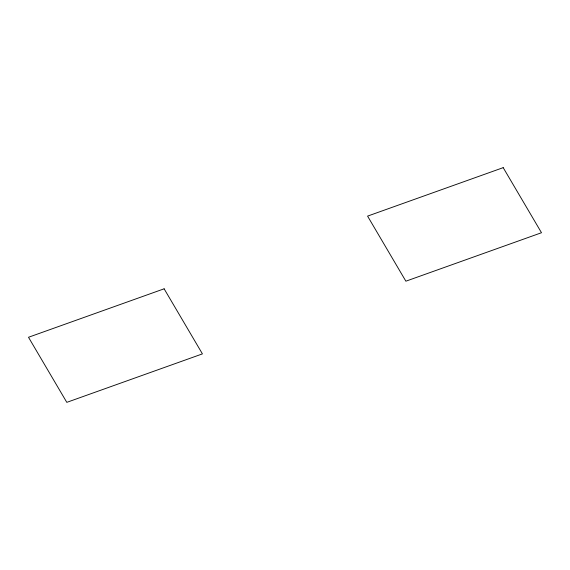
<?xml version="1.0" encoding="UTF-8"?>
<svg xmlns="http://www.w3.org/2000/svg" width="570" height="570" viewBox="0 0 570 570"><rect width="100%" height="100%" fill="white"/><g stroke="black" fill="none" stroke-linecap="round" stroke-linejoin="round"><path stroke-width="0.85" d="M164.124 288.805L28.5 337.269L66.804 402.349L202.428 353.885L164.124 288.805M503.196 167.651L367.572 216.115L405.876 281.195L541.5 232.731L503.196 167.651"/></g></svg>
